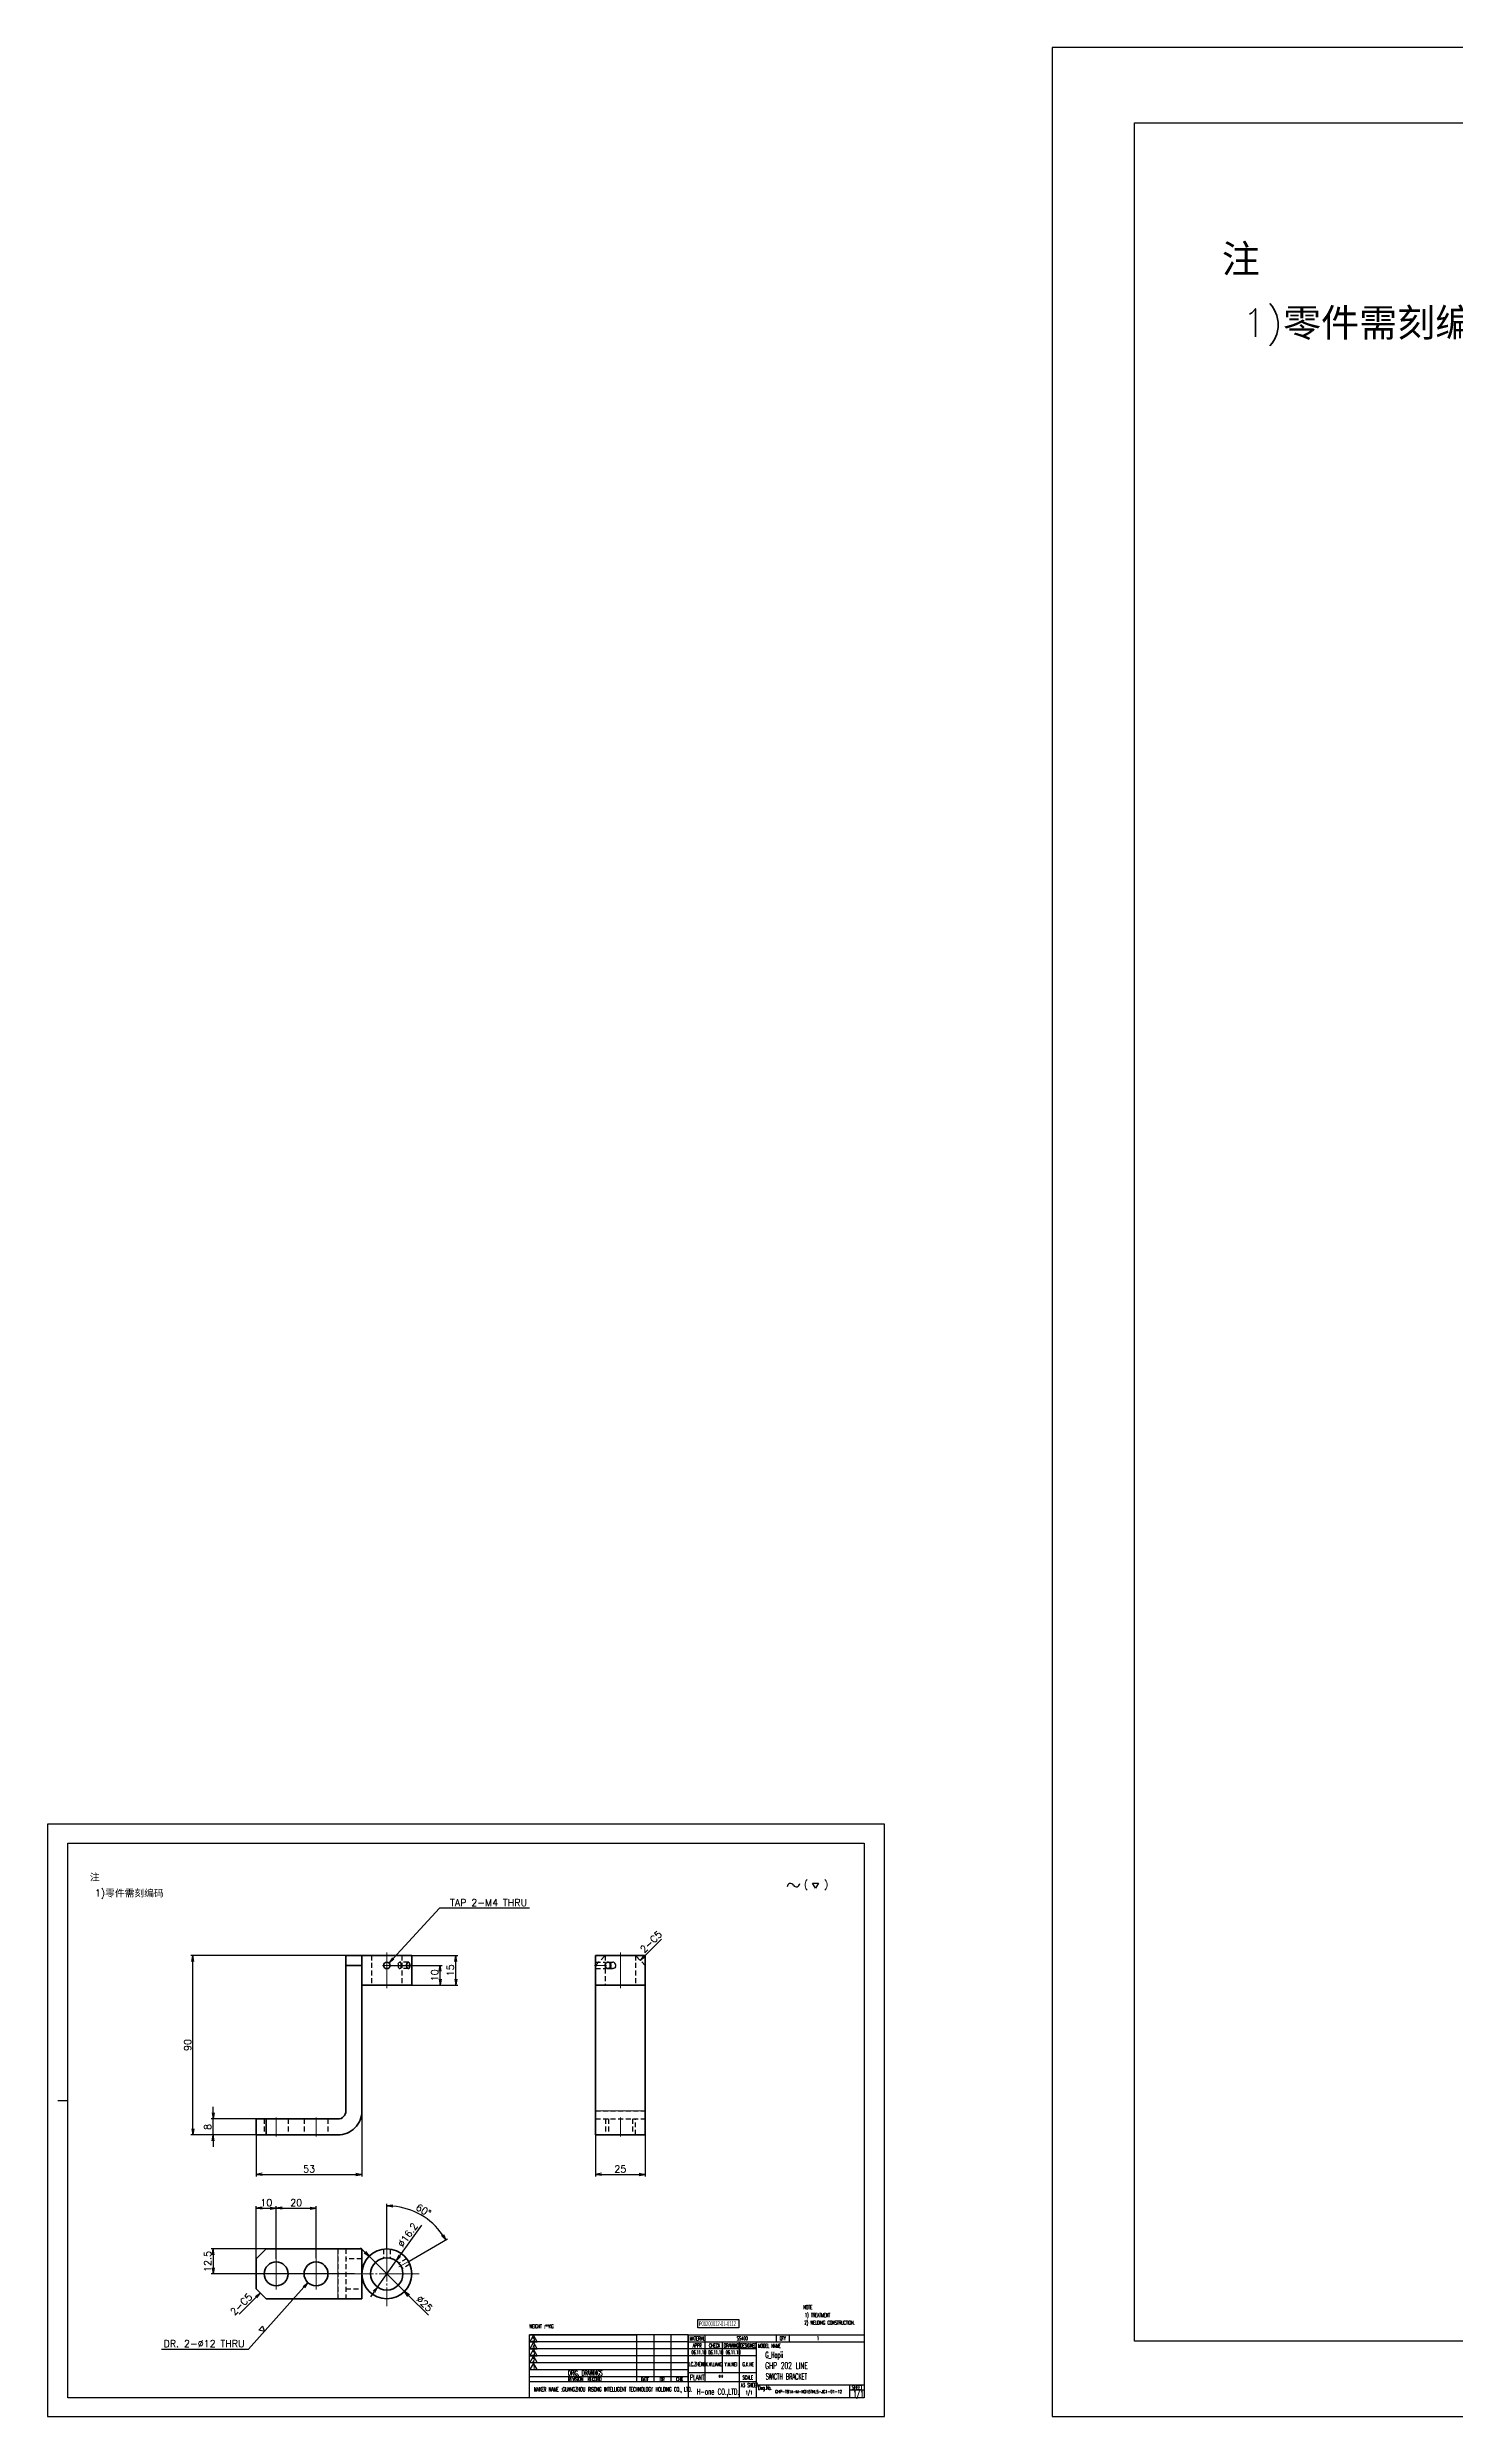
# Model space of a CAD drawing. Header units: millimetres. Extents: x -10155 to 20189, y -25550 to -22580.
# Drawn here: x 8073 to 8780, y -25548 to -24360 of the extents above; entities that cross this region are included whole.
import ezdxf
from ezdxf.enums import TextEntityAlignment as Align

# ---------------------------------------------------------------- set-up
doc = ezdxf.new("R2010")
doc.units = ezdxf.units.MM
doc.linetypes.add('CENTER-HOKUTO', pattern=[23, 20, -1, 1, -1])
doc.linetypes.add('HIDDEN-HOKUTO', pattern=[3.8, 2.5, -1.3])
doc.layers.add('AM_7', color=2, linetype='CENTER-HOKUTO', lineweight=30)
doc.layers.add('AM_HID', color=1, linetype='HIDDEN-HOKUTO', lineweight=25)
doc.layers.add('title_frame', color=7, linetype='Continuous')
doc.layers.add('word_dim', color=253, linetype='Continuous')
doc.styles.add('MX_NOTE_STANDARD', font='txt.shx', dxfattribs={"bigfont": 'bigfont.shx'})
doc.styles.get("Standard").update_dxf_attribs({"font": 'romans.shx', "bigfont": 'bigfont.shx'})
doc.dimstyles.new('RS1-1', dxfattribs={"dimtxt": 3.5, "dimasz": 3, "dimexe": 1, "dimexo": 0, "dimgap": 1, "dimtad": 3, "dimdsep": 46, "dimtxsty": 'Standard', "dimblk1": 'OPEN', "dimblk2": 'OPEN', "dimsah": 1, "dimcen": 0, "dimclrd": 256, "dimclre": 256, "dimclrt": 3, "dimazin": 2, "dimtfac": 1, "dimtmove": 0, "dimatfit": 3, "dimldrblk": 'OPEN', "dimfxl": 0, "dimtolj": 1, "dimtzin": 0, "dimarcsym": 0})

# ---------------------------------------------------------------- blocks, each defined once
blk = doc.blocks.new('A$C404331B6')
at = {"layer": 'title_frame'}
for p, q in [((0, -31.5), (0, 0)), ((0, 0), (53.9, 0)), ((79.6, 0), (0, 0)), ((53.9, -23.5), (53.9, 0)), ((62.5, -23.5), (62.5, 0)), ((62.5, -23.5), (62.5, 0)), ((71, -23.5), (71, 0)), ((71, -23.5), (71, 0)), ((79.6, 0), (79.6, -31.5)), ((79.6, 0), (167.8, 0)), ((88.2, -23.5), (88.2, 0)), ((123.7, 0), (123.7, -3.5)), ((130.3, 0), (130.3, -3.5)), ((53.9, -3.5), (0, -3.5)), ((79.6, -3.5), (0, -3.5)), ((53.9, -7), (0, -7)), ((79.6, -7), (0, -7)), ((53.9, -10.5), (0, -10.5)), ((79.6, -10.5), (0, -10.5)), ((2, -0.1), (0.1, -3.4)), ((0.1, -3.4), (3.9, -3.4)), ((2, -3.6), (0.1, -6.9)), ((0.1, -6.9), (3.9, -6.9)), ((2, -7.1), (0.1, -10.5)), ((0.1, -10.5), (3.9, -10.5)), ((2, -10.5), (0.1, -13.9)), ((3.9, -3.4), (2, -0.1)), ((3.9, -6.9), (2, -3.6)), ((3.9, -10.5), (2, -7.1)), ((3.9, -13.9), (2, -10.5)), ((79.6, -3.5), (167.8, -3.5)), ((113.9, -7), (79.6, -7)), ((113.9, -10.5), (79.6, -10.5)), ((96.8, -18.9), (96.8, -3.5)), ((105.4, -31.5), (105.4, -3.5)), ((113.9, -31.5), (113.9, -3.5)), ((53.9, -14), (0, -14)), ((79.6, -14), (0, -14)), ((53.9, -17.5), (0, -17.5)), ((79.6, -17.5), (0, -17.5)), ((53.9, -21), (0, -21)), ((79.6, -21), (0, -21)), ((79.6, -23.5), (0, -23.5)), ((0.1, -13.9), (3.9, -13.9)), ((2, -14.1), (0.1, -17.4)), ((0.1, -17.4), (3.9, -17.4)), ((3.9, -17.4), (2, -14.1)), ((79.6, -18.9), (113.9, -18.9)), ((113.9, -23.5), (79.6, -23.5)), ((167.8, -31.5), (0, -31.5)), ((113.9, -25), (167.8, -25)), ((160.5, -25), (160.5, -31.5)), ((160.5, -27.5), (167.8, -27.5))]:
    blk.add_line(p, q, dxfattribs=at)
at = {"layer": 'title_frame', "color": 3, "style": 'MX_NOTE_STANDARD', "width": 0.5341}
for s, height, p in [('5', 1.92, (1.6, -3.2)), ('4', 1.92, (1.6, -6.7)), ('3', 1.92, (1.6, -10.2)), ('2', 1.92, (1.6, -13.6)), ('MATERIAL', 1.97, (80.3, -2.8)), ('APPR', 1.97, (81.9, -6.3)), ('CHECK', 1.97, (90, -6.3)), ('DRAWING', 1.97, (97.5, -6.3)), ('DESIGNED', 1.97, (105.7, -6.3)), ('MODEL NAME', 1.97, (114.6, -6.4)), ('QTY', 1.97, (125.5, -2.7)), ('1', 1.92, (1.8, -17.2)), ('ORIG, DRAWINGS', 2.411, (19.3, -20.3)), ('REVISION  RECORD', 1.973, (19.3, -23.2)), ('DATE', 1.97, (55.9, -23.3)), ('DR', 1.97, (65.4, -23.3)), ('CHK', 1.97, (73.6, -23.2)), ('PLANT', 2.74, (80.5, -22.7)), ('SCALE', 1.97, (106.9, -22.3)), ('MAKER NAME :GUANGZHOU RISONG INTELLIGENT TECHNOLOGY HOLDING CO., LTD.', 2.16, (2.2, -28.4)), ('Dwg.No.', 1.97, (114.7, -27.5)), ('SHEET', 1.97, (161.7, -27.3))]:
    blk.add_text(s, height=height, dxfattribs=at).set_placement(p)
blk = doc.blocks.new('shiage0')
at = {"layer": 'word_dim', "color": 3, "linetype": 'Continuous'}
for centre, start, end in [((1.7, 0), 30, 180), ((4.6, 1.7), 210, 0)]:
    blk.add_arc(centre, 1.69, start, end, dxfattribs=at)
blk = doc.blocks.new('12')
at = {"layer": 'title_frame', "color": 3, "linetype": 'Continuous'}
blk.add_lwpolyline([(20.5, 3), (19, 5.5), (21.9, 5.5)], close=True, dxfattribs=at)
blk.add_blockref('shiage0', (6.2, 3.6), dxfattribs=at)
blk.add_text('(   )', height=3.5, dxfattribs=at).set_placement((14.6, 3.1))
blk = doc.blocks.new('_Open')
at = {"color": 0, "lineweight": -2}
for p, q in [((-1, 0.17), (0, 0)), ((-1, -0.17), (0, 0)), ((0, 0), (-1, 0))]:
    blk.add_line(p, q, dxfattribs=at)
blk = doc.blocks.new('*D485')
at = {"layer": 'DEFPOINTS', "color": 0, "linetype": 'Continuous', "ltscale": 2}
for p in [(8231.1, -25394.4), (8178.1, -25406.4), (8231.1, -25426.2)]:
    blk.add_point(p, dxfattribs=at)
at = {"layer": 'word_dim', "linetype": 'Continuous', "lineweight": -2, "ltscale": 2}
for p, q in [((8231.1, -25394.4), (8231.1, -25427.2)), ((8178.1, -25406.4), (8178.1, -25427.2)), ((8181.1, -25426.2), (8228.1, -25426.2))]:
    blk.add_line(p, q, dxfattribs=at)
at = {"layer": 'word_dim', "linetype": 'Continuous', "lineweight": -2, "ltscale": 2, "xscale": 3, "yscale": 3, "zscale": 3, "rotation": 180}
blk.add_blockref('_Open', (8178.1, -25426.2), dxfattribs=at)
at = {"layer": 'word_dim', "linetype": 'Continuous', "lineweight": -2, "ltscale": 2, "xscale": 3, "yscale": 3, "zscale": 3}
blk.add_blockref('_Open', (8231.1, -25426.2), dxfattribs=at)
at = {"layer": 'word_dim', "color": 3, "linetype": 'Continuous', "ltscale": 2, "insert": (8204.6, -25423.5), "char_height": 3.5, "attachment_point": 5}
blk.add_mtext('\\A1;53', dxfattribs=at)
blk = doc.blocks.new('*D486')
at = {"layer": 'DEFPOINTS', "color": 0, "linetype": 'Continuous', "ltscale": 2}
for p in [(8156.5, -25398.4), (8178.1, -25398.4), (8178.1, -25406.4)]:
    blk.add_point(p, dxfattribs=at)
at = {"layer": 'word_dim', "linetype": 'Continuous', "lineweight": -2, "ltscale": 2}
for p, q in [((8178.1, -25398.4), (8155.5, -25398.4)), ((8156.5, -25395.4), (8156.5, -25392.4)), ((8156.5, -25406.4), (8156.5, -25398.4)), ((8178.1, -25406.4), (8155.5, -25406.4)), ((8156.5, -25409.4), (8156.5, -25412.4))]:
    blk.add_line(p, q, dxfattribs=at)
at = {"layer": 'word_dim', "linetype": 'Continuous', "lineweight": -2, "ltscale": 2, "xscale": 3, "yscale": 3, "zscale": 3}
for p, rotation in [((8156.5, -25398.4), 270), ((8156.5, -25406.4), 90)]:
    blk.add_blockref('_Open', p, dxfattribs=dict(at, rotation=rotation))
at = {"layer": 'word_dim', "color": 3, "linetype": 'Continuous', "ltscale": 2, "insert": (8153.7, -25402.4), "char_height": 3.5, "attachment_point": 5, "rotation": 90}
blk.add_mtext('\\A1;8', dxfattribs=at)
blk = doc.blocks.new('*D487')
at = {"layer": 'DEFPOINTS', "color": 0, "linetype": 'Continuous', "ltscale": 2}
for p in [(8348.2, -25406.4), (8373.2, -25406.4), (8373.2, -25426.2)]:
    blk.add_point(p, dxfattribs=at)
at = {"layer": 'word_dim', "linetype": 'Continuous', "lineweight": -2, "ltscale": 2}
for p, q in [((8348.2, -25406.4), (8348.2, -25427.2)), ((8373.2, -25406.4), (8373.2, -25427.2)), ((8351.2, -25426.2), (8370.2, -25426.2))]:
    blk.add_line(p, q, dxfattribs=at)
at = {"layer": 'word_dim', "linetype": 'Continuous', "lineweight": -2, "ltscale": 2, "xscale": 3, "yscale": 3, "zscale": 3, "rotation": 180}
blk.add_blockref('_Open', (8348.2, -25426.2), dxfattribs=at)
at = {"layer": 'word_dim', "linetype": 'Continuous', "lineweight": -2, "ltscale": 2, "xscale": 3, "yscale": 3, "zscale": 3}
blk.add_blockref('_Open', (8373.2, -25426.2), dxfattribs=at)
at = {"layer": 'word_dim', "color": 3, "linetype": 'Continuous', "ltscale": 2, "insert": (8360.7, -25423.5), "char_height": 3.5, "attachment_point": 5}
blk.add_mtext('\\A1;25', dxfattribs=at)
blk = doc.blocks.new('*D488')
at = {"layer": 'DEFPOINTS', "color": 0, "linetype": 'Continuous', "ltscale": 2}
for p in [(8146.3, -25316.4), (8223.1, -25316.4), (8178.1, -25406.4)]:
    blk.add_point(p, dxfattribs=at)
at = {"layer": 'word_dim', "linetype": 'Continuous', "lineweight": -2, "ltscale": 2}
for p, q in [((8223.1, -25316.4), (8145.3, -25316.4)), ((8146.3, -25403.4), (8146.3, -25319.4)), ((8178.1, -25406.4), (8145.3, -25406.4))]:
    blk.add_line(p, q, dxfattribs=at)
at = {"layer": 'word_dim', "linetype": 'Continuous', "lineweight": -2, "ltscale": 2, "xscale": 3, "yscale": 3, "zscale": 3}
for p, rotation in [((8146.3, -25316.4), 90), ((8146.3, -25406.4), 270)]:
    blk.add_blockref('_Open', p, dxfattribs=dict(at, rotation=rotation))
at = {"layer": 'word_dim', "color": 3, "linetype": 'Continuous', "ltscale": 2, "insert": (8143.6, -25361.4), "char_height": 3.5, "attachment_point": 5, "rotation": 90}
blk.add_mtext('\\A1;90', dxfattribs=at)
blk = doc.blocks.new('*D489')
at = {"layer": 'DEFPOINTS', "color": 0, "linetype": 'Continuous', "ltscale": 2}
for p in [(8255.2, -25316.4), (8278.2, -25316.4), (8254.4, -25331.4)]:
    blk.add_point(p, dxfattribs=at)
at = {"layer": 'word_dim', "linetype": 'Continuous', "lineweight": -2, "ltscale": 2}
for p, q in [((8255.2, -25316.4), (8279.2, -25316.4)), ((8278.2, -25328.4), (8278.2, -25319.4)), ((8254.4, -25331.4), (8279.2, -25331.4))]:
    blk.add_line(p, q, dxfattribs=at)
at = {"layer": 'word_dim', "linetype": 'Continuous', "lineweight": -2, "ltscale": 2, "xscale": 3, "yscale": 3, "zscale": 3}
for p, rotation in [((8278.2, -25316.4), 90), ((8278.2, -25331.4), 270)]:
    blk.add_blockref('_Open', p, dxfattribs=dict(at, rotation=rotation))
at = {"layer": 'word_dim', "color": 3, "linetype": 'Continuous', "ltscale": 2, "insert": (8275.5, -25323.9), "char_height": 3.5, "attachment_point": 5, "rotation": 90}
blk.add_mtext('\\A1;15', dxfattribs=at)
blk = doc.blocks.new('*D490')
at = {"layer": 'DEFPOINTS', "color": 0, "linetype": 'Continuous', "ltscale": 2}
for p in [(8245.7, -25321.4), (8270.3, -25321.4), (8254.4, -25331.4)]:
    blk.add_point(p, dxfattribs=at)
at = {"layer": 'word_dim', "linetype": 'Continuous', "lineweight": -2, "ltscale": 2}
for p, q in [((8245.7, -25321.4), (8271.3, -25321.4)), ((8270.3, -25328.4), (8270.3, -25324.4)), ((8254.4, -25331.4), (8271.3, -25331.4))]:
    blk.add_line(p, q, dxfattribs=at)
at = {"layer": 'word_dim', "linetype": 'Continuous', "lineweight": -2, "ltscale": 2, "xscale": 3, "yscale": 3, "zscale": 3}
for p, rotation in [((8270.3, -25321.4), 90), ((8270.3, -25331.4), 270)]:
    blk.add_blockref('_Open', p, dxfattribs=dict(at, rotation=rotation))
at = {"layer": 'word_dim', "color": 3, "linetype": 'Continuous', "ltscale": 2, "insert": (8267.6, -25326.4), "char_height": 3.5, "attachment_point": 5, "rotation": 90}
blk.add_mtext('\\A1;10', dxfattribs=at)
blk = doc.blocks.new('*D491')
at = {"layer": 'DEFPOINTS', "color": 0, "linetype": 'Continuous', "ltscale": 2}
for p in [(8234.7, -25467.3), (8252.4, -25484.9)]:
    blk.add_point(p, dxfattribs=at)
at = {"layer": 'word_dim', "linetype": 'Continuous', "lineweight": -2, "ltscale": 2}
for p, q in [((8232.6, -25465.2), (8230.4, -25463.1)), ((8234.7, -25467.3), (8252.4, -25484.9)), ((8264.4, -25496.8), (8254.5, -25487))]:
    blk.add_line(p, q, dxfattribs=at)
at = {"layer": 'word_dim', "linetype": 'Continuous', "lineweight": -2, "ltscale": 2, "xscale": 3, "yscale": 3, "zscale": 3}
for p, rotation in [((8234.7, -25467.3), 315.1533317896399), ((8252.4, -25484.9), 135.1533317896399)]:
    blk.add_blockref('_Open', p, dxfattribs=dict(at, rotation=rotation))
at = {"layer": 'word_dim', "color": 3, "linetype": 'Continuous', "ltscale": 2, "insert": (8262.5, -25491), "char_height": 3.5, "attachment_point": 5, "rotation": 315.1533}
blk.add_mtext('\\A1;∅25', dxfattribs=at)
blk = doc.blocks.new('*D493')
at = {"layer": 'DEFPOINTS', "color": 0, "linetype": 'Continuous', "ltscale": 2}
for p in [(8265.5, -25450), (8243.6, -25463.2), (8243.6, -25469.2), (8254.7, -25469.7), (8249.6, -25472.7)]:
    blk.add_point(p, dxfattribs=at)
at = {"layer": 'word_dim', "linetype": 'Continuous', "lineweight": -2, "ltscale": 2}
for p, q in [((8243.6, -25463.2), (8243.6, -25441)), ((8254.7, -25469.7), (8274, -25458.6))]:
    blk.add_line(p, q, dxfattribs=at)
blk.add_arc((8243.6, -25476.1), 34.1, 35.0378, 84.9616, dxfattribs=at)
at = {"layer": 'word_dim', "linetype": 'Continuous', "lineweight": -2, "ltscale": 2, "xscale": 3, "yscale": 3, "zscale": 3}
for p, rotation in [((8243.6, -25442), 177.4808042323725), ((8273.1, -25459.1), 302.5185650280707)]:
    blk.add_blockref('_Open', p, dxfattribs=dict(at, rotation=rotation))
at = {"layer": 'word_dim', "color": 3, "linetype": 'Continuous', "ltscale": 2, "insert": (8262, -25444.2), "char_height": 3.5, "attachment_point": 5, "rotation": 329.9997}
blk.add_mtext('\\A1;{\\Fsimplex|c0;60°}', dxfattribs=at)
blk = doc.blocks.new('*D494')
at = {"layer": 'DEFPOINTS', "color": 0, "linetype": 'Continuous', "ltscale": 2}
for p in [(8183.1, -25463.6), (8156.5, -25476.1), (8227.3, -25476.1)]:
    blk.add_point(p, dxfattribs=at)
at = {"layer": 'word_dim', "linetype": 'Continuous', "lineweight": -2, "ltscale": 2}
for p, q in [((8183.1, -25463.6), (8155.5, -25463.6)), ((8156.5, -25466.6), (8156.5, -25473.1)), ((8227.3, -25476.1), (8155.5, -25476.1))]:
    blk.add_line(p, q, dxfattribs=at)
at = {"layer": 'word_dim', "linetype": 'Continuous', "lineweight": -2, "ltscale": 2, "xscale": 3, "yscale": 3, "zscale": 3}
for p, rotation in [((8156.5, -25463.6), 90), ((8156.5, -25476.1), 270)]:
    blk.add_blockref('_Open', p, dxfattribs=dict(at, rotation=rotation))
at = {"layer": 'word_dim', "color": 3, "linetype": 'Continuous', "ltscale": 2, "insert": (8153.7, -25469.9), "char_height": 3.5, "attachment_point": 5, "rotation": 90}
blk.add_mtext('\\A1;12.5', dxfattribs=at)
blk = doc.blocks.new('*D495')
at = {"layer": 'DEFPOINTS', "color": 0, "linetype": 'Continuous', "ltscale": 2}
for p in [(8188.1, -25443.2), (8178.1, -25468.6), (8188.1, -25468.6)]:
    blk.add_point(p, dxfattribs=at)
at = {"layer": 'word_dim', "linetype": 'Continuous', "lineweight": -2, "ltscale": 2}
for p, q in [((8178.1, -25468.6), (8178.1, -25442.2)), ((8181.1, -25443.2), (8185.1, -25443.2)), ((8188.1, -25468.6), (8188.1, -25442.2))]:
    blk.add_line(p, q, dxfattribs=at)
at = {"layer": 'word_dim', "linetype": 'Continuous', "lineweight": -2, "ltscale": 2, "xscale": 3, "yscale": 3, "zscale": 3, "rotation": 180}
blk.add_blockref('_Open', (8178.1, -25443.2), dxfattribs=at)
at = {"layer": 'word_dim', "linetype": 'Continuous', "lineweight": -2, "ltscale": 2, "xscale": 3, "yscale": 3, "zscale": 3}
blk.add_blockref('_Open', (8188.1, -25443.2), dxfattribs=at)
at = {"layer": 'word_dim', "color": 3, "linetype": 'Continuous', "ltscale": 2, "insert": (8183.1, -25440.4), "char_height": 3.5, "attachment_point": 5}
blk.add_mtext('\\A1;10', dxfattribs=at)
blk = doc.blocks.new('*D496')
at = {"layer": 'DEFPOINTS', "color": 0, "linetype": 'Continuous', "ltscale": 2}
for p in [(8208.1, -25443.2), (8188.1, -25468.3), (8208.1, -25468.3)]:
    blk.add_point(p, dxfattribs=at)
at = {"layer": 'word_dim', "linetype": 'Continuous', "lineweight": -2, "ltscale": 2}
for p, q in [((8188.1, -25468.3), (8188.1, -25442.2)), ((8191.1, -25443.2), (8205.1, -25443.2)), ((8208.1, -25468.3), (8208.1, -25442.2))]:
    blk.add_line(p, q, dxfattribs=at)
at = {"layer": 'word_dim', "linetype": 'Continuous', "lineweight": -2, "ltscale": 2, "xscale": 3, "yscale": 3, "zscale": 3, "rotation": 180}
blk.add_blockref('_Open', (8188.1, -25443.2), dxfattribs=at)
at = {"layer": 'word_dim', "linetype": 'Continuous', "lineweight": -2, "ltscale": 2, "xscale": 3, "yscale": 3, "zscale": 3}
blk.add_blockref('_Open', (8208.1, -25443.2), dxfattribs=at)
at = {"layer": 'word_dim', "color": 3, "linetype": 'Continuous', "ltscale": 2, "insert": (8198.1, -25440.4), "char_height": 3.5, "attachment_point": 5}
blk.add_mtext('\\A1;20', dxfattribs=at)
blk = doc.blocks.new('*D497')
at = {"layer": 'DEFPOINTS', "color": 0, "linetype": 'Continuous', "ltscale": 2}
for p in [(8204, -25480.6), (8212.1, -25471.7)]:
    blk.add_point(p, dxfattribs=at)
at = {"layer": 'word_dim', "linetype": 'Continuous', "lineweight": -2, "ltscale": 2}
for p, q in [((8174.1, -25513.9), (8202, -25482.8)), ((8130.6, -25513.9), (8174.1, -25513.9))]:
    blk.add_line(p, q, dxfattribs=at)
at = {"layer": 'word_dim', "linetype": 'Continuous', "lineweight": -2, "ltscale": 2, "xscale": 3, "yscale": 3, "zscale": 3, "rotation": 48.06381731655019}
blk.add_blockref('_Open', (8204, -25480.6), dxfattribs=at)
at = {"layer": 'word_dim', "color": 3, "linetype": 'Continuous', "ltscale": 2, "insert": (8151.9, -25511.1), "char_height": 3.5, "attachment_point": 5}
blk.add_mtext('\\A1;DR. 2-∅12 THRU', dxfattribs=at)
blk = doc.blocks.new('shiage1')
at = {"layer": 'word_dim', "color": 3, "linetype": 'Continuous'}
for p, q in [((0, 0), (-1.4, 2.5)), ((-1.4, 2.5), (1.4, 2.5)), ((1.4, 2.5), (0, 0))]:
    blk.add_line(p, q, dxfattribs=at)
blk = doc.blocks.new('*D844')
at = {"layer": 'DEFPOINTS', "color": 0, "linetype": 'Continuous', "ltscale": 2}
for p in [(8242.5, -25322.6), (8244.7, -25320.2)]:
    blk.add_point(p, dxfattribs=at)
at = {"layer": 'word_dim', "linetype": 'Continuous', "lineweight": -2, "ltscale": 2}
for p, q in [((8270, -25292.7), (8246.7, -25318)), ((8315.1, -25292.7), (8270, -25292.7))]:
    blk.add_line(p, q, dxfattribs=at)
at = {"layer": 'word_dim', "linetype": 'Continuous', "lineweight": -2, "ltscale": 2, "xscale": 3, "yscale": 3, "zscale": 3, "rotation": 227.4016020829923}
blk.add_blockref('_Open', (8244.7, -25320.2), dxfattribs=at)
at = {"layer": 'word_dim', "color": 3, "linetype": 'Continuous', "ltscale": 2, "insert": (8294.6, -25290), "char_height": 3.5, "attachment_point": 5}
blk.add_mtext('\\A1;TAP 2-M4 THRU', dxfattribs=at)
blk = doc.blocks.new('*D860')
at = {"layer": 'DEFPOINTS', "color": 0, "linetype": 'Continuous', "ltscale": 2}
for p in [(8248.2, -25469.5), (8238.9, -25482.7)]:
    blk.add_point(p, dxfattribs=at)
at = {"layer": 'word_dim', "linetype": 'Continuous', "lineweight": -2, "ltscale": 2}
for p, q in [((8260.9, -25451.7), (8250, -25467.1)), ((8238.9, -25482.7), (8248.2, -25469.5)), ((8237.1, -25485.2), (8235.4, -25487.6))]:
    blk.add_line(p, q, dxfattribs=at)
at = {"layer": 'word_dim', "linetype": 'Continuous', "lineweight": -2, "ltscale": 2, "xscale": 3, "yscale": 3, "zscale": 3}
for p, rotation in [((8248.2, -25469.5), 234.6956964524149), ((8238.9, -25482.7), 54.69569645241491)]:
    blk.add_blockref('_Open', p, dxfattribs=dict(at, rotation=rotation))
at = {"layer": 'word_dim', "color": 3, "linetype": 'Continuous', "ltscale": 2, "insert": (8254, -25456.6), "char_height": 3.5, "attachment_point": 5, "rotation": 54.6957}
blk.add_mtext('\\A1;∅16.2', dxfattribs=at)

msp = doc.modelspace()

# ---------------------------------------------------------------- linework, layer by layer
at = {"color": 7, "lineweight": 35, "ltscale": 0.2}
for p, q in [((8231.055, -25316.422), (8223.055, -25316.422)), ((8223.055, -25321.422), (8231.055, -25321.422)), ((8178.055, -25398.422), (8178.055, -25406.422)), ((8183.055, -25398.422), (8183.055, -25406.422))]:
    msp.add_line(p, q, dxfattribs=at)
at = {"color": 7, "lineweight": 35, "ltscale": 0.125}
for p, q in [((8223.055, -25321.422), (8223.055, -25316.422)), ((8231.055, -25321.422), (8231.055, -25316.422)), ((8183.055, -25398.422), (8178.055, -25398.422)), ((8183.055, -25406.422), (8178.055, -25406.422))]:
    msp.add_line(p, q, dxfattribs=at)
at = {"color": 7, "lineweight": 35}
for p, q in [((8223.055, -25394.422), (8223.055, -25321.422)), ((8231.055, -25316.422), (8254.381, -25316.422)), ((8231.055, -25394.422), (8231.055, -25321.422)), ((8348.232, -25394.422), (8348.232, -25321.422)), ((8231.055, -25331.422), (8254.381, -25331.422)), ((8373.232, -25394.422), (8373.232, -25331.422)), ((8219.055, -25398.422), (8183.055, -25398.422)), ((8183.055, -25406.422), (8219.055, -25406.422)), ((8348.232, -25406.422), (8373.232, -25406.422)), ((8183.055, -25463.614), (8219.055, -25463.614)), ((8231.055, -25463.614), (8231.055, -25488.614)), ((8219.055, -25488.614), (8183.055, -25488.614))]:
    msp.add_line(p, q, dxfattribs=at)
at = {"color": 7, "lineweight": 35, "ltscale": 0.04187}
for p, q in [((8254.381, -25316.422), (8256.055, -25316.422)), ((8254.381, -25331.422), (8256.055, -25331.422))]:
    msp.add_line(p, q, dxfattribs=at)
at = {"color": 7, "lineweight": 35, "ltscale": 0.375}
for p, q in [((8256.055, -25316.422), (8256.055, -25331.422)), ((8373.232, -25316.422), (8373.232, -25331.422)), ((8178.055, -25468.614), (8178.055, -25483.614))]:
    msp.add_line(p, q, dxfattribs=at)
at = {"color": 7, "lineweight": 35, "ltscale": 0.15625}
for p, q in [((8348.232, -25316.422), (8354.482, -25316.422)), ((8348.232, -25331.422), (8354.482, -25331.422))]:
    msp.add_line(p, q, dxfattribs=at)
at = {"color": 7, "lineweight": 35, "ltscale": 0.084473}
msp.add_line((8348.232, -25316.422), (8348.232, -25319.801), dxfattribs=at)
at = {"color": 7, "lineweight": 35, "ltscale": 0.003716}
msp.add_line((8348.232, -25321.422), (8348.337, -25321.316), dxfattribs=at)
at = {"color": 7, "lineweight": 35, "ltscale": 0.209476}
msp.add_line((8348.232, -25323.043), (8348.232, -25331.422), dxfattribs=at)
at = {"color": 7, "lineweight": 35, "ltscale": 0.46875}
for p, q in [((8354.482, -25316.422), (8373.232, -25316.422)), ((8354.482, -25331.422), (8373.232, -25331.422))]:
    msp.add_line(p, q, dxfattribs=at)
at = {"color": 7, "lineweight": 13}
for p, q in [((8348.232, -25394.422), (8373.232, -25394.422)), ((8219.055, -25463.614), (8219.055, -25488.614))]:
    msp.add_line(p, q, dxfattribs=at)
at = {"color": 7, "lineweight": 35, "ltscale": 0.3}
for p, q in [((8348.232, -25406.422), (8348.232, -25394.422)), ((8373.232, -25394.422), (8373.232, -25406.422)), ((8219.055, -25463.614), (8231.055, -25463.614)), ((8231.055, -25488.614), (8219.055, -25488.614))]:
    msp.add_line(p, q, dxfattribs=at)
at = {"color": 7, "lineweight": 35, "ltscale": 0.176777}
for p, q in [((8183.055, -25463.614), (8178.055, -25468.614)), ((8183.055, -25488.614), (8178.055, -25483.614))]:
    msp.add_line(p, q, dxfattribs=at)
at = {"color": 7, "lineweight": 35}
for points in [[(8253.599, -25320.644), (8253.49, -25321.174), (8253.497, -25321.727), (8253.617, -25322.25), (8253.777, -25322.593), (8253.985, -25322.858), (8254.223, -25323.013), (8254.381, -25323.043)], [(8253.599, -25320.644), (8253.708, -25320.377), (8253.845, -25320.147), (8253.977, -25319.993), (8254.12, -25319.881), (8254.25, -25319.821), (8254.381, -25319.801)], [(8255.022, -25322.199), (8255.092, -25321.67), (8255.089, -25321.118), (8255.01, -25320.594), (8254.918, -25320.3), (8254.791, -25320.057), (8254.671, -25319.918), (8254.532, -25319.831), (8254.381, -25319.801)], [(8255.022, -25322.199), (8254.928, -25322.518), (8254.795, -25322.781), (8254.623, -25322.963), (8254.506, -25323.022), (8254.381, -25323.043)], [(8353.29, -25320.644), (8353.163, -25321.064), (8353.132, -25321.508), (8353.2, -25321.946), (8353.362, -25322.343), (8353.612, -25322.674), (8353.936, -25322.911), (8354.201, -25323.009), (8354.482, -25323.043)], [(8353.29, -25320.644), (8353.548, -25320.237), (8353.718, -25320.074), (8353.91, -25319.946), (8354.187, -25319.837), (8354.482, -25319.801)], [(8355.754, -25322.199), (8355.912, -25321.725), (8355.927, -25321.223), (8355.798, -25320.739), (8355.539, -25320.319), (8355.181, -25320.008), (8354.974, -25319.901), (8354.757, -25319.832), (8354.482, -25319.801)], [(8355.754, -25322.199), (8355.464, -25322.607), (8355.278, -25322.769), (8355.071, -25322.897), (8354.782, -25323.006), (8354.482, -25323.043)]]:
    msp.add_lwpolyline(points, dxfattribs=at)
for centre, radius in [((8243.555, -25321.422), 1.621), ((8188.055, -25476.114), 6), ((8208.055, -25476.114), 6), ((8243.555, -25476.114), 12.5), ((8243.555, -25476.114), 8.1)]:
    msp.add_circle(centre, radius, dxfattribs=at)
for centre, radius, start, end in [((8335.823, -25321.422), 12.513, 356.442807, 7.446539), ((8335.478, -25321.456), 12.86, 5.03549, 7.39432), ((8335.573, -25321.398), 12.765, 352.597795, 356.403661), ((8335.827, -25321.418), 12.51, 354.863257, 0.098325), ((8357.692, -25321.422), 2.077, 158.419257, 201.561645), ((8219.055, -25394.422), 4, 269.999997, 0), ((8219.055, -25394.422), 12, 269.999997, 0)]:
    msp.add_arc(centre, radius, start, end, dxfattribs=at)
at = {"layer": 'AM_7', "lineweight": 13}
for p, q in [((8243.555, -25314.922), (8243.555, -25332.922)), ((8360.732, -25314.922), (8360.732, -25332.922)), ((8245.663, -25321.422), (8241.448, -25321.422)), ((8243.555, -25319.314), (8243.555, -25323.529)), ((8347.724, -25321.422), (8353.814, -25321.422)), ((8188.055, -25397.622), (8188.055, -25407.222)), ((8208.055, -25397.622), (8208.055, -25407.222)), ((8360.732, -25397.622), (8360.732, -25407.222)), ((8188.055, -25468.314), (8188.055, -25483.914)), ((8208.055, -25468.314), (8208.055, -25483.914)), ((8243.555, -25459.864), (8243.555, -25492.364)), ((8243.555, -25463.195), (8243.555, -25469.188)), ((8254.743, -25469.655), (8249.553, -25472.651)), ((8195.856, -25476.114), (8180.256, -25476.114)), ((8215.856, -25476.114), (8200.256, -25476.114)), ((8259.805, -25476.114), (8227.305, -25476.114))]:
    msp.add_line(p, q, dxfattribs=at)
at = {"layer": 'AM_HID', "color": 1}
for p, q in [((8231.055, -25321.422), (8223.055, -25321.422)), ((8231.055, -25316.422), (8231.055, -25331.422)), ((8235.955, -25316.422), (8235.955, -25331.422)), ((8254.381, -25319.801), (8250.137, -25319.801)), ((8254.381, -25323.043), (8250.137, -25323.043)), ((8251.155, -25316.422), (8251.155, -25331.422)), ((8348.232, -25319.801), (8353.132, -25319.801)), ((8348.232, -25323.043), (8353.132, -25323.043)), ((8348.337, -25321.316), (8353.232, -25316.422)), ((8353.132, -25316.422), (8353.132, -25319.801)), ((8353.132, -25323.043), (8353.132, -25331.422)), ((8354.482, -25319.801), (8356.931, -25319.801)), ((8354.482, -25323.043), (8356.931, -25323.043)), ((8355.767, -25320.644), (8355.761, -25320.658)), ((8373.232, -25321.422), (8368.232, -25316.422)), ((8368.332, -25316.422), (8368.332, -25331.422)), ((8373.232, -25331.422), (8373.232, -25321.422)), ((8182.055, -25398.422), (8182.055, -25406.422)), ((8183.055, -25398.422), (8183.055, -25406.422)), ((8194.055, -25398.422), (8194.055, -25406.422)), ((8202.055, -25398.422), (8202.055, -25406.422)), ((8214.055, -25398.422), (8214.055, -25406.422)), ((8348.232, -25394.422), (8373.232, -25394.422)), ((8348.232, -25398.422), (8373.232, -25398.422)), ((8353.232, -25398.422), (8353.232, -25406.422)), ((8354.732, -25398.422), (8354.732, -25406.422)), ((8354.732, -25398.422), (8354.732, -25406.422)), ((8366.732, -25398.422), (8366.732, -25406.422)), ((8366.732, -25398.422), (8366.732, -25406.422)), ((8368.232, -25406.422), (8368.232, -25398.422)), ((8219.055, -25463.614), (8219.055, -25488.614)), ((8223.055, -25463.614), (8223.055, -25488.614)), ((8231.055, -25468.614), (8223.055, -25468.614)), ((8241.934, -25463.719), (8241.934, -25468.178)), ((8245.176, -25463.719), (8245.176, -25468.178)), ((8253.479, -25468.513), (8249.618, -25470.742)), ((8255.1, -25471.32), (8251.239, -25473.55)), ((8223.055, -25483.614), (8231.055, -25483.614))]:
    msp.add_line(p, q, dxfattribs=at)
for points in [[(8249.31, -25320.644), (8249.188, -25321.174), (8249.196, -25321.728), (8249.33, -25322.251), (8249.534, -25322.635), (8249.796, -25322.913), (8249.967, -25323.009), (8250.137, -25323.043)], [(8249.31, -25320.644), (8249.424, -25320.387), (8249.567, -25320.164), (8249.713, -25320), (8249.87, -25319.881), (8250.005, -25319.821), (8250.137, -25319.801)], [(8250.732, -25322.199), (8250.79, -25321.669), (8250.787, -25321.118), (8250.723, -25320.595), (8250.639, -25320.286), (8250.516, -25320.034), (8250.41, -25319.91), (8250.287, -25319.831), (8250.137, -25319.801)], [(8250.732, -25322.199), (8250.653, -25322.518), (8250.534, -25322.781), (8250.374, -25322.962), (8250.261, -25323.022), (8250.137, -25323.043)], [(8355.761, -25322.185), (8356.007, -25322.599), (8356.172, -25322.764), (8356.361, -25322.895), (8356.636, -25323.005), (8356.931, -25323.043)], [(8355.767, -25320.644), (8356.014, -25320.237), (8356.178, -25320.074), (8356.365, -25319.946), (8356.638, -25319.837), (8356.931, -25319.801)], [(8358.231, -25322.199), (8358.395, -25321.725), (8358.411, -25321.222), (8358.276, -25320.738), (8358.007, -25320.319), (8357.64, -25320.008), (8357.208, -25319.832), (8356.931, -25319.801)], [(8358.231, -25322.199), (8357.929, -25322.607), (8357.739, -25322.769), (8357.528, -25322.897), (8357.235, -25323.005), (8356.931, -25323.043)]]:
    msp.add_lwpolyline(points, dxfattribs=at)
for centre, radius, start, end in [((8335.664, -25321.408), 12.673, 352.591251, 354.885523), ((8335.724, -25321.433), 12.614, 3.583368, 5.029941), ((8335.913, -25321.422), 12.424, 0.117357, 3.588519), ((8345.692, -25321.423), 7.614, 354.15311, 12.30268), ((8345.692, -25321.42), 7.614, 347.697321, 5.846891), ((8345.273, -25321.486), 8.038, 6.006075, 12.100118), ((8345.273, -25321.358), 8.038, 347.899883, 353.993925)]:
    msp.add_arc(centre, radius, start, end, dxfattribs=at)
at = {"layer": 'title_frame'}
for p, q in [((8078.607, -25389.179), (8083.607, -25389.179)), ((8399.653, -25498.906), (8420.181, -25498.906)), ((8399.653, -25503.107), (8399.653, -25498.906)), ((8420.181, -25503.107), (8399.653, -25503.107)), ((8420.181, -25498.906), (8420.181, -25503.107)), ((8394.757, -25506.717), (8394.757, -25510.217)), ((8394.757, -25530.217), (8394.757, -25506.717)), ((8394.757, -25506.717), (8394.757, -25538.217)), ((8482.957, -25538.217), (8429.057, -25538.217)), ((8482.957, -25538.217), (8429.057, -25538.217))]:
    msp.add_line(p, q, dxfattribs=at)
at = {"layer": 'title_frame', "color": 4}
for points in [[(10257.282, -24359.679), (8577.282, -24359.679), (8577.282, -25547.679), (10257.282, -25547.679)], [(8493.282, -25250.679), (8073.282, -25250.679), (8073.282, -25547.679), (8493.282, -25547.679)]]:
    msp.add_lwpolyline(points, close=True, dxfattribs=at)
at = {"layer": 'title_frame'}
for points in [[(8618.582, -24397.529), (10215.982, -24397.529), (10215.982, -25509.829), (8618.582, -25509.829)], [(8083.607, -25260.142), (8482.957, -25260.142), (8482.957, -25538.217), (8083.607, -25538.217)]]:
    msp.add_lwpolyline(points, close=True, dxfattribs=at)

# ---------------------------------------------------------------- block references
at = {"layer": 'word_dim', "linetype": 'Continuous', "ltscale": 2}
msp.add_blockref('12', (8438.176, -25285.642), dxfattribs=at)
at = {"layer": 'word_dim', "color": 3, "linetype": 'Continuous', "ltscale": 2, "rotation": 48.06381731653048}
msp.add_blockref('shiage1', (8182.137, -25504.964), dxfattribs=at)
at = {"layer": 'word_dim', "ltscale": 2}
msp.add_blockref('A$C404331B6', (8315.132, -25506.717), dxfattribs=at)

# ---------------------------------------------------------------- texts
at = {"ltscale": 2, "attachment_point": 1}
for s, insert, char_height, width in [('{\\fSimSun|b0|i0|c134|p2;\\C3;注}', (8662.448, -24458.707), 14, 41.45877), ('{\\Fromans,bigfont|c134;\\C3;1)\\fSimSun|b0|i0|c134|p2;零件需刻编码}', (8672.709, -24490.739), 14, 387.62453), ('{\\fSimSun|b0|i0|c134|p2;\\C3;注}', (8094.573, -25275.436), 3.5, 10.36469), ('{\\Fromans,bigfont|c134;\\C3;1)\\fSimSun|b0|i0|c134|p2;零件需刻编码}', (8097.139, -25283.444), 3.5, 96.90613)]:
    msp.add_mtext(s, dxfattribs=dict(at, insert=insert, char_height=char_height, width=width))
at = {"linetype": 'Continuous', "insert": (8433.434, -25517.197), "char_height": 3, "width": 50.9, "attachment_point": 4}
msp.add_mtext('{\\W0.5;\\C3;G_Hapii }', dxfattribs=at)
at = {"color": 3, "linetype": 'Continuous', "insert": (8438.389, -25534.355), "char_height": 1.6, "width": 37.13137, "attachment_point": 1}
msp.add_mtext('{\\W0.65;GHP-T81A-M-NO15TNLS-JG1-01-12}', dxfattribs=at)
at = {"layer": 'title_frame', "color": 3, "style": 'MX_NOTE_STANDARD'}
for s, height, width, p in [('NOTE', 2, 0.5341, (8452.544, -25493.855)), ('WEIGHT :**KG ', 1.96, 0.545, (8315.156, -25503.401)), ('2) WELDING CONSTRUCTION.', 2, 0.5341, (8453.02, -25501.572)), ('1) TREATMENT', 2, 0.5341, (8453.321, -25497.752)), ('06.11.18', 1.9, 0.5341, (8396.343, -25516.393)), ('06.11.18', 1.9, 0.5341, (8404.855, -25516.393)), ('06.11.18', 1.9, 0.5341, (8413.573, -25516.393)), ('SS400', 1.9728, 0.5341, (8419.13, -25509.419)), ('1', 1.973, 0.5341, (8459.258, -25509.419)), ('**', 2.74, 0.5341, (8409.95, -25529.448)), ('GHP 202 LINE', 3.3, 0.5341, (8433.395, -25523.766)), ('SWICTH BRACKET', 2.94, 0.5, (8433.644, -25529.03)), ('H-one CO.,LTD.', 3, 0.5341, (8399.113, -25536.668)), ('A3 SHEET', 1.9728, 0.5341, (8421.186, -25532.894)), ('1/1', 1.9728, 0.5341, (8423.538, -25536.648)), ('1/1', 3, 0.5341, (8477.564, -25537.741))]:
    msp.add_text(s, height=height, dxfattribs=dict(at, width=width)).set_placement(p)
at = {"layer": 'title_frame', "color": 3, "style": 'MX_NOTE_STANDARD', "width": 0.5341}
for s, p in [('J.C.ZHENG', (8399.089, -25523.011)), ('K.W.LIANG', (8407.684, -25523.032)), ('Y.M.WEI', (8416.163, -25523.029)), ('G.K.HE', (8424.834, -25523.032))]:
    msp.add_text(s, height=1.9728, dxfattribs=at).set_placement(p, align=Align.BOTTOM_CENTER)
at = {"layer": 'title_frame', "color": 3, "insert": (8400.067, -25499.863), "char_height": 2.45, "width": 4.1107, "attachment_point": 1, "style": 'MX_NOTE_STANDARD'}
msp.add_mtext('{\\f3 of 9 Barcode|b0|i0|c0|p82;\\W0.5;P01200012-01-0112}', dxfattribs=at)
at = {"layer": 'word_dim', "color": 3, "linetype": 'Continuous', "ltscale": 2}
for p in [(8372.732, -25315.422), (8167.159, -25497.164)]:
    msp.add_text('2-C5', height=3.5, rotation=45, dxfattribs=at).set_placement(p)

# ---------------------------------------------------------------- dimensions: what is measured, and where the dimension line sits
dim = msp.add_diameter_dim_2p(p1=(8242.458, -25322.615), p2=(8244.653, -25320.228), text='TAP 2-M4 THRU', dimstyle='RS1-1', override={"dimtoh": 1, "dimtofl": 0}, dxfattribs=at)
dim.commit()
dim.dimension.update_dxf_attribs({"geometry": '*D844', "text_midpoint": (8294.558, -25292.708), "dimtype": 163})
for base, p1, p2, picture, middle in [((8146.327, -25316.422), (8178.055, -25406.422), (8223.055, -25316.422), '*D488', (8143.577, -25361.422)), ((8270.342, -25321.422), (8254.381, -25331.422), (8245.663, -25321.422), '*D490', (8267.592, -25326.422)), ((8278.248, -25316.422), (8254.381, -25331.422), (8255.218, -25316.422), '*D489', (8275.498, -25323.922)), ((8156.491, -25398.422), (8178.055, -25406.422), (8178.055, -25398.422), '*D486', (8153.741, -25402.422))]:
    dim = msp.add_linear_dim(base=base, p1=p1, p2=p2, angle=90, dimstyle='RS1-1', dxfattribs=at)
    dim.commit()
    dim.dimension.update_dxf_attribs({"geometry": picture, "text_midpoint": middle})
dim = msp.add_linear_dim(base=(8231.055, -25426.201), p1=(8178.055, -25406.422), p2=(8231.055, -25394.422), dimstyle='RS1-1', dxfattribs=at)
dim.commit()
dim.dimension.update_dxf_attribs({"geometry": '*D485', "text_midpoint": (8204.555, -25426.201), "dimtype": 160})
dim = msp.add_linear_dim(base=(8373.232, -25426.201), p1=(8348.232, -25406.422), p2=(8373.232, -25406.422), dimstyle='RS1-1', dxfattribs=at)
dim.commit()
dim.dimension.update_dxf_attribs({"geometry": '*D487', "text_midpoint": (8360.732, -25423.451)})
at = {"layer": 'word_dim', "linetype": 'Continuous', "ltscale": 2}
for base, p1, p2, picture, middle in [((8188.055, -25443.18), (8178.055, -25468.614), (8188.055, -25468.614), '*D495', (8183.055, -25440.43)), ((8208.055, -25443.18), (8188.055, -25468.314), (8208.055, -25468.314), '*D496', (8198.055, -25440.43))]:
    dim = msp.add_linear_dim(base=base, p1=p1, p2=p2, dimstyle='RS1-1', dxfattribs=at)
    dim.commit()
    dim.dimension.update_dxf_attribs({"geometry": picture, "text_midpoint": middle})
at = {"layer": 'word_dim', "color": 3, "linetype": 'Continuous', "ltscale": 2}
dim = msp.add_angular_dim_2l(base=(8265.492, -25449.971), line1=((8243.555, -25463.195), (8243.555, -25469.188)), line2=((8254.743, -25469.655), (8249.553, -25472.651)), text='{\\Fsimplex|c0;<>}', dimstyle='RS1-1', dxfattribs=at)
dim.commit()
dim.dimension.update_dxf_attribs({"geometry": '*D493', "text_midpoint": (8261.994, -25444.178)})
for p1, p2, picture, middle in [((8238.874, -25482.724), (8248.237, -25469.503), '*D860', (8256.279, -25458.146)), ((8234.693, -25467.299), (8252.418, -25484.929), '*D491', (8262.452, -25491.03))]:
    dim = msp.add_diameter_dim_2p(p1=p1, p2=p2, dimstyle='RS1-1', dxfattribs=at)
    dim.commit()
    dim.dimension.update_dxf_attribs({"geometry": picture, "text_midpoint": middle})
at = {"layer": 'word_dim', "linetype": 'Continuous', "ltscale": 2}
dim = msp.add_linear_dim(base=(8156.491, -25476.114), p1=(8183.055, -25463.614), p2=(8227.305, -25476.114), angle=90, dimstyle='RS1-1', dxfattribs=at)
dim.commit()
dim.dimension.update_dxf_attribs({"geometry": '*D494', "text_midpoint": (8153.741, -25469.864)})
dim = msp.add_diameter_dim_2p(p1=(8212.065, -25471.65), p2=(8204.046, -25480.577), text='DR. 2-<> THRU', dimstyle='RS1-1', override={"dimtoh": 1, "dimtofl": 0}, dxfattribs=at)
dim.commit()
dim.dimension.update_dxf_attribs({"geometry": '*D497', "text_midpoint": (8151.857, -25513.883), "dimtype": 163})

# ---------------------------------------------------------------- leaders
at = {"layer": 'word_dim', "linetype": 'Continuous'}
for points in [[(8370.732, -25318.922), (8381.338, -25308.315)], [(8180.132, -25485.691), (8169.526, -25496.297)]]:
    msp.add_leader(points, dimstyle='RS1-1', dxfattribs=at)

doc.saveas('drawing.dxf')
